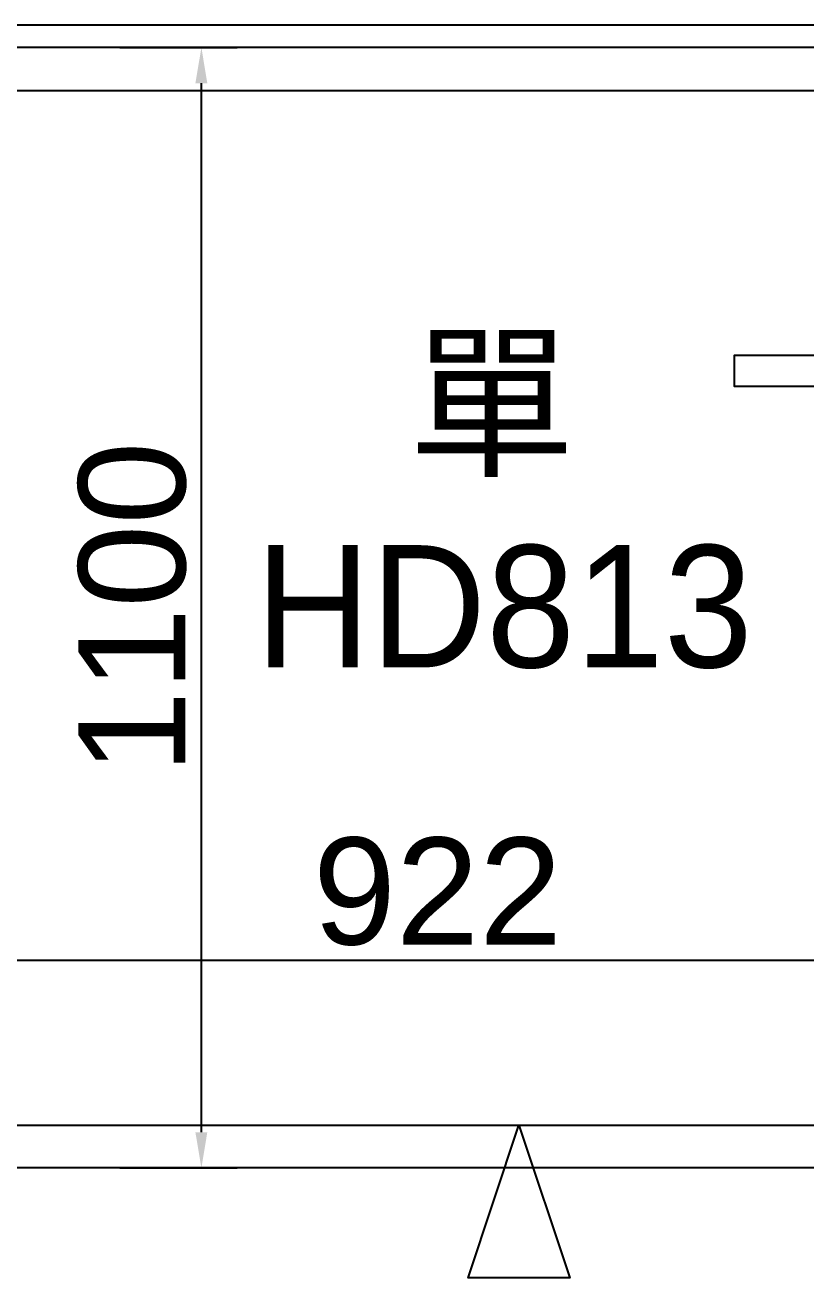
# Model space of a CAD drawing. Header units: millimetres. Extents: x 15382 to 37298, y 7351 to 31127.
# Drawn here: x 31338 to 32105, y 25556 to 26787 of the extents above; entities that cross this region are included whole.
import ezdxf

# ---------------------------------------------------------------- set-up
doc = ezdxf.new("R2010")
doc.units = ezdxf.units.MM
for name, color, linetype in [('112', 1, 'Continuous'), ('114', 6, 'Continuous'), ('動線', 6, 'Continuous'), ('文字', 7, 'Continuous'), ('標註', 252, 'Continuous')]:
    doc.layers.add(name, color=color, linetype=linetype)
doc.styles.get("Standard").update_dxf_attribs({"font": 'arial.ttf'})
doc.styles.add('新細明體', font='')
doc.styles.get('新細明體').set_extended_font_data('PMingLiU')
doc.dimstyles.new('ISO-25', dxfattribs={"dimtxt": 2.5, "dimasz": 2.5, "dimexe": 1.25, "dimexo": 0.625, "dimtad": 1, "dimtxsty": 'Standard', "dimcen": 2.5, "dimadec": 0, "dimazin": 0, "dimtfac": 1, "dimtmove": 0, "dimatfit": 3, "dimfxl": 1, "dimarcsym": 0})

# ---------------------------------------------------------------- blocks, each defined once
blk = doc.blocks.new('*D17')
at = {"layer": 'Defpoints', "color": 0, "transparency": 16777216}
for p in [(31424.1, 26764.5), (31511.1, 26764.5), (31424.1, 25664.5)]:
    blk.add_point(p, dxfattribs=at)
at = {"layer": '標註', "color": 0, "lineweight": -2, "transparency": 16777216}
for p, q in [((31431.1, 26764.5), (31546.1, 26764.5)), ((31511.1, 25699.5), (31511.1, 26729.5)), ((31431.1, 25664.5), (31546.1, 25664.5))]:
    blk.add_line(p, q, dxfattribs=at)
at = {"layer": '標註', "color": 0, "transparency": 16777216}
for points in [[(31505.2, 26729.5), (31516.9, 26729.5), (31511.1, 26764.5)], [(31505.2, 25699.5), (31516.9, 25699.5), (31511.1, 25664.5)]]:
    blk.add_solid(points, dxfattribs=at)
at = {"layer": '標註', "color": 0, "transparency": 16777216, "insert": (31443.5, 26214.5), "char_height": 105, "attachment_point": 5, "rotation": 90}
blk.add_mtext('1100', dxfattribs=at)
blk = doc.blocks.new('*D18')
at = {"layer": 'Defpoints', "color": 0, "transparency": 16777216}
for p in [(31282, 25868), (31282, 25790.7), (32204, 25790.7)]:
    blk.add_point(p, dxfattribs=at)
at = {"layer": '標註', "color": 0, "lineweight": -2, "transparency": 16777216}
for p, q in [((31282, 25797.7), (31282, 25903)), ((32204, 25797.7), (32204, 25903)), ((32169, 25868), (31317, 25868))]:
    blk.add_line(p, q, dxfattribs=at)
at = {"layer": '標註', "color": 0, "transparency": 16777216}
for points in [[(31317, 25873.9), (31317, 25862.2), (31282, 25868)], [(32169, 25873.9), (32169, 25862.2), (32204, 25868)]]:
    blk.add_solid(points, dxfattribs=at)
at = {"layer": '標註', "color": 0, "transparency": 16777216, "insert": (31743, 25935.6), "char_height": 105, "attachment_point": 5}
blk.add_mtext('922', dxfattribs=at)

msp = doc.modelspace()

# ---------------------------------------------------------------- linework, layer by layer
at = {"layer": '112'}
msp.add_line((32616.986, 26786.565), (31276.986, 26786.565), dxfattribs=at)
at = {"layer": '114'}
for points in [[(31305.486, 26722.468), (32180.486, 26722.468), (32180.486, 26764.468), (31305.486, 26764.468)], [(31305.486, 25706.468), (32180.486, 25706.468), (32180.486, 25664.468), (31305.486, 25664.468)]]:
    msp.add_lwpolyline(points, close=True, dxfattribs=at)
at = {"layer": '動線', "lineweight": -3}
for points in [[(32212.109, 26462.005), (32034.473, 26462.005), (32034.473, 26432.005), (32212.109, 26432.005), (32212.109, 26397.005), (32462.109, 26447.005), (32212.109, 26497.005), (32212.109, 26462.005)], [(31822.986, 25706.468), (31872.986, 25556.468), (31772.986, 25556.468), (31822.986, 25706.468)]]:
    msp.add_lwpolyline(points, dxfattribs=at)

# ---------------------------------------------------------------- texts
at = {"layer": '文字', "color": 8, "style": '新細明體'}
msp.add_text('單', height=120, dxfattribs=at).set_placement((31714.502, 26355.951))
at = {"layer": '文字', "color": 7, "style": '新細明體'}
msp.add_text('HD813', height=120, dxfattribs=at).set_placement((31564.029, 26155.951))

# ---------------------------------------------------------------- dimensions: what is measured, and where the dimension line sits
at = {"layer": '標註', "color": 8}
for base, p1, p2, angle, picture, middle in [((31511.062, 26764.468), (31424.148, 25664.468), (31424.148, 26764.468), 90, '*D17', (31443.451, 26214.468)), ((31281.986, 25868.03), (32203.986, 25790.677), (31281.986, 25790.677), 180, '*D18', (31742.986, 25935.641))]:
    dim = msp.add_linear_dim(base=base, p1=p1, p2=p2, angle=angle, dimstyle='ISO-25', override={"dimscale": 70, "dimtxt": 1.5, "dimasz": 0.5, "dimexe": 0.5, "dimexo": 0.1, "dimgap": 0.2}, dxfattribs=at)
    dim.commit()
    dim.dimension.update_dxf_attribs({"geometry": picture, "text_midpoint": middle})

doc.saveas('drawing.dxf')
